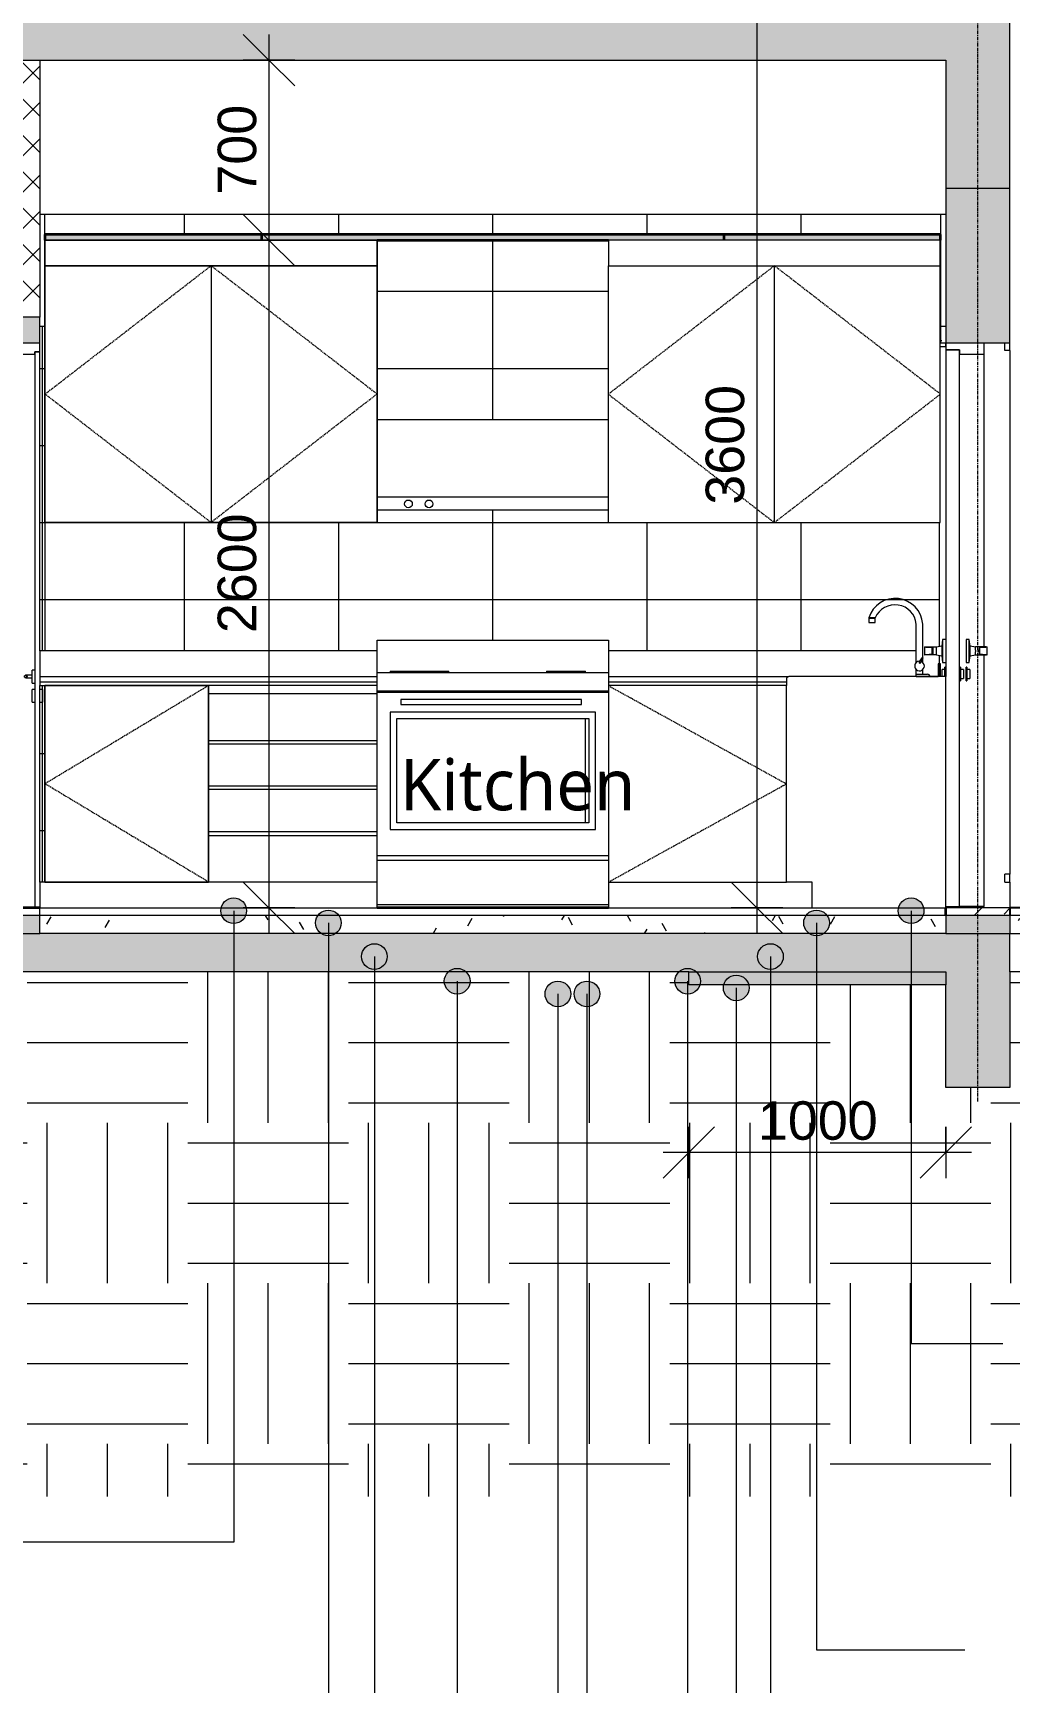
# Model space of a CAD drawing. Header units: millimetres. Extents: x -25665 to 60211, y -6376 to 13478.
# Drawn here: x 34679 to 38480, y -2569 to 3856 of the extents above; entities that cross this region are included whole.
import ezdxf

# ---------------------------------------------------------------- set-up
doc = ezdxf.new("R2010")
doc.units = ezdxf.units.MM
doc.linetypes.add('Grid Line', pattern=[22.225, 12.7, -3.175, 3.175, -3.175])
doc.linetypes.add('Hidden', pattern=[7.14375, 4.7625, -2.38125])
for name, color, linetype, lineweight in [('A-ANNO-DIMS', 211, 'Continuous', 9), ('A-ANNO-DIMS-100', 211, 'Continuous', 9), ('A-AREA-IDEN', 2, 'Continuous', 9), ('A-CLNG', 13, 'Continuous', 9), ('A-CLNG-PATT', 13, 'Continuous', 35), ('A-DETL-GENF', 92, 'Continuous', 9), ('A-DETL-HDLN', 90, 'Hidden', 9), ('A-DETL-MBND', 5, 'Continuous', 9), ('A-DETL-THIN', 151, 'Continuous', 9), ('A-DOOR', 31, 'Continuous', 9), ('A-FLOR', 192, 'Continuous', 9), ('A-FLOR-MCUT', 51, 'Continuous', 9), ('A-FLOR-PATT', 8, 'Continuous', 35), ('A-GENM', 13, 'Continuous', 9), ('A-WALL', 113, 'Continuous', 9), ('A-WALL-PATT', 111, 'Continuous', 18), ('G-ANNO-TEXT', 231, 'Continuous', 9), ('Q-SPCQ', 91, 'Continuous', 9), ('S-GRID', 1, 'Continuous', 9), ('S-STRS', 31, 'Continuous', 9)]:
    doc.layers.add(name, color=color, linetype=linetype, lineweight=lineweight)
doc.styles.add('Arial_4', font='arial.ttf', dxfattribs={"height": 150})
doc.styles.add('Lucida Sans Unicode', font='l_10646.ttf', dxfattribs={"height": 200})
doc.dimstyles.new('100', dxfattribs={"dimscale": 304.8, "dimtxt": 153.03891, "dimasz": 0.656168, "dimexe": 0.328084, "dimexo": 0.0625, "dimgap": 0.016404, "dimtad": 1, "dimdec": 0, "dimzin": 0, "dimdsep": 46, "dimtxsty": 'Arial_4', "dimblk1": 'OBLIQUE', "dimblk2": 'OBLIQUE', "dimsah": 1, "dimcen": 0.09, "dimdle": 0.328084, "dimazin": 0, "dimtfac": 1, "dimtdec": 4, "dimtix": 1, "dimtmove": 0, "dimatfit": 3, "dimfxl": 0.328084, "dimfxlon": 1, "dimtvp": 1, "dimtolj": 1, "dimtzin": 0, "dimarcsym": 2})
pattern_1 = [(0, (33405.6, 4690), (406.4, 101.6), [33.528, -271.272, 33.528, -271.272, -1625.6]), (0, (33405.6, 4690), (406.4, 101.6), [-609.6, 33.528, -576.072, 33.528, -271.272, -711.2]), (0, (33405.6, 4690), (406.4, 101.6), [-1524, 33.528, -169.672, 33.528, -474.472]), (120, (33558, 4740.8), (-291.1882, 301.1527), [33.528, -271.272, 33.528, -271.272, -1625.6]), (120, (33558, 4740.8), (-291.1882, 301.1527), [-609.6, 33.528, -576.072, 33.528, -271.272, -711.2]), (120, (33558, 4740.8), (-291.1882, 301.1527), [-1524, 33.528, -169.672, 33.528, -474.472]), (240, (33608.8, 4944), (-115.2118, -402.7527), [33.528, -271.272, 33.528, -271.272, -1625.6]), (240, (33608.8, 4944), (-115.2118, -402.7527), [-609.6, 33.528, -576.072, 33.528, -271.272, -711.2]), (240, (33608.8, 4944), (-115.2118, -402.7527), [-1524, 33.528, -169.672, 33.528, -474.472])]

# ---------------------------------------------------------------- blocks, each defined once
blk = doc.blocks.new('BEL-TD7 - UD1-1651757-Section - B')
at = {"layer": 'A-DOOR', "lineweight": 18}
for p, q in [((3486.1, 2713), (3466.1, 2713)), ((3466.1, 2635), (3486.1, 2635)), ((3486.1, 2635), (3486.1, 2650)), ((3486.1, 2650), (3486.1, 2622)), ((3636.1, 2605), (3636.1, 2650)), ((3540.1, 2622), (3486.1, 2622)), ((3486.1, 2622), (3486.1, 1350)), ((3486.1, 2622), (3540.1, 2622)), ((3540.1, 455), (3540.1, 2622)), ((3540.1, 2622), (3540.1, 2605)), ((3540.1, 2605), (3636.1, 2605)), ((3486.1, 455), (3540.1, 455))]:
    blk.add_line(p, q, dxfattribs=at)
at = {"layer": 'A-DOOR'}
for p, q in [((3636.1, 1465.9), (3636.1, 2605)), ((3461.1, 1950), (3461.1, 1467.3)), ((3473.4, 1494.4), (3470.3, 1469)), ((3486.1, 1494.4), (3473.4, 1494.4)), ((3473.4, 1494.4), (3473.4, 1450)), ((3577.8, 1494.4), (3565.1, 1494.4)), ((3565.1, 1494.4), (3565.1, 1450)), ((3581, 1469), (3577.8, 1494.4)), ((3577.8, 1450), (3577.8, 1494.4)), ((3403.6, 1465.9), (3403.6, 1434.1)), ((3403.6, 1465.9), (3421.9, 1465.9)), ((3421.9, 1434.1), (3403.6, 1434.1)), ((3432.5, 1462), (3410.2, 1463.7)), ((3410.2, 1436.3), (3432.5, 1438)), ((3422.1, 1465.9), (3428.9, 1465.9)), ((3428.9, 1434.1), (3422.1, 1434.1)), ((3425.6, 1465.3), (3435.8, 1464.4)), ((3435.8, 1435.6), (3425.6, 1434.7)), ((3428.9, 1465.9), (3449.8, 1465.9)), ((3449.8, 1434.1), (3428.9, 1434.1)), ((3435.8, 1464.4), (3432.5, 1462)), ((3432.5, 1462), (3432.5, 1438)), ((3432.5, 1438), (3435.8, 1435.6)), ((3435.8, 1464.4), (3435.8, 1435.6)), ((3470.3, 1469), (3449.8, 1465.1)), ((3449.8, 1434.1), (3449.8, 1465.9)), ((3449.8, 1434.9), (3470.3, 1430.9)), ((3461.1, 1432.7), (3461.1, 1400)), ((3470.3, 1469), (3470.3, 1450)), ((3470.3, 1450), (3470.3, 1430.9)), ((3470.3, 1430.9), (3473.4, 1405.5)), ((3473.4, 1450), (3473.4, 1405.5)), ((3565.1, 1450), (3565.1, 1405.5)), ((3577.8, 1405.5), (3577.8, 1450)), ((3577.8, 1405.5), (3581, 1430.9)), ((3601.5, 1465.1), (3581, 1469)), ((3581, 1450), (3581, 1469)), ((3581, 1430.9), (3581, 1450)), ((3581, 1430.9), (3601.5, 1434.9)), ((3622.4, 1465.9), (3601.5, 1465.9)), ((3601.5, 1453.2), (3601.5, 1465.9)), ((3601.5, 1453.2), (3601.5, 1446.8)), ((3601.5, 1434.1), (3601.5, 1446.8)), ((3601.5, 1434.1), (3622.4, 1434.1)), ((3615.5, 1446.8), (3615.5, 1453.2)), ((3618.8, 1462), (3617, 1463.3)), ((3617, 1436.7), (3618.8, 1438)), ((3641.1, 1463.7), (3618.8, 1462)), ((3618.8, 1438), (3618.8, 1462)), ((3618.8, 1438), (3641.1, 1436.3)), ((3636.1, 455), (3636.1, 1434.1)), ((3643.7, 1465.9), (3647.7, 1465.9)), ((3647.7, 1434.1), (3643.7, 1434.1)), ((3647.7, 1434.1), (3647.7, 1465.9)), ((3483, 1378), (3471.6, 1378)), ((3471.6, 1360), (3471.6, 1378)), ((3471.6, 1351), (3471.6, 1360)), ((3473.4, 1405.5), (3486.1, 1405.5)), ((3486.1, 1387), (3483, 1387)), ((3483, 1360), (3483, 1386.1)), ((3483, 1349.9), (3483, 1360)), ((3543.3, 1387), (3540.1, 1387)), ((3543.3, 1386.1), (3543.3, 1360)), ((3554.7, 1378), (3543.3, 1378)), ((3543.3, 1360), (3543.3, 1333.9)), ((3554.7, 1378), (3554.7, 1360)), ((3554.7, 1360), (3554.7, 1342)), ((3565.1, 1405.5), (3577.8, 1405.5)), ((3568.3, 1387), (3565.1, 1387)), ((3565.1, 1360), (3565.1, 1386.1)), ((3565.1, 1333.9), (3565.1, 1360)), ((3568.3, 1386.1), (3568.3, 1360)), ((3579.7, 1378), (3568.3, 1378)), ((3568.3, 1360), (3568.3, 1333.9)), ((3579.7, 1378), (3579.7, 1360)), ((3579.7, 1360), (3579.7, 1342)), ((3540.1, 1333), (3543.3, 1333)), ((3543.3, 1342), (3554.7, 1342)), ((3565.1, 1333), (3568.3, 1333)), ((3568.3, 1342), (3579.7, 1342)), ((3636.1, 455), (3540.1, 455))]:
    blk.add_line(p, q, dxfattribs=at)
at = {"layer": 'A-DOOR', "flags": 128}
for points in [[(3410.2, 1463.7), (3408, 1464), (3406.2, 1464.3), (3404.8, 1464.8), (3403.9, 1465.3), (3403.6, 1465.9)], [(3403.6, 1434.1), (3403.9, 1434.7), (3404.8, 1435.2), (3406.2, 1435.7), (3408, 1436), (3410.2, 1436.3)], [(3421.9, 1465.9), (3423.6, 1465.5), (3425.6, 1465.3)], [(3425.6, 1434.7), (3423.6, 1434.5), (3421.9, 1434.1)], [(3617, 1463.3), (3616.4, 1461.3), (3615.9, 1458.8), (3615.6, 1456.1), (3615.5, 1453.2)], [(3615.5, 1446.8), (3615.6, 1443.9), (3615.9, 1441.2), (3616.4, 1438.7), (3617, 1436.7)], [(3627.7, 1464), (3622.5, 1463.6), (3617, 1463.3)], [(3617, 1436.7), (3622.5, 1436.4), (3627.7, 1436)], [(3641.7, 1465.9), (3641.3, 1465.9), (3640.8, 1465.9), (3640.2, 1465.9), (3639.7, 1465.9), (3639.1, 1465.9), (3638.5, 1465.9), (3637.9, 1465.9), (3637.3, 1465.9), (3636.6, 1465.9), (3635.9, 1465.9), (3635.2, 1465.9), (3634.4, 1465.9), (3633.7, 1465.9), (3632.9, 1465.9), (3632.1, 1465.9), (3631.3, 1465.9), (3630.5, 1465.9), (3629.6, 1465.9), (3628.8, 1465.9), (3627.9, 1465.9), (3627.1, 1465.9), (3626.2, 1465.9), (3625.3, 1465.9), (3624.4, 1465.9), (3623.5, 1465.9), (3622.7, 1465.9), (3622.4, 1465.9)], [(3622.4, 1434.1), (3623.3, 1434.1), (3624.2, 1434.1), (3625.1, 1434.1), (3626, 1434.1), (3626.8, 1434.1), (3627.7, 1434.1), (3628.6, 1434.1), (3629.4, 1434.1), (3630.3, 1434.1), (3631.1, 1434.1), (3631.9, 1434.1), (3632.7, 1434.1), (3633.5, 1434.1), (3634.2, 1434.1), (3635, 1434.1), (3635.7, 1434.1), (3636.4, 1434.1), (3637.1, 1434.1), (3637.7, 1434.1), (3638.4, 1434.1), (3639, 1434.1), (3639.6, 1434.1), (3640.1, 1434.1), (3640.6, 1434.1), (3641.1, 1434.1), (3641.6, 1434.1)], [(3647.7, 1465.9), (3647.4, 1465.3), (3646.5, 1464.8), (3645.1, 1464.3), (3643.3, 1464), (3641.1, 1463.7)], [(3641.1, 1436.3), (3643.3, 1436), (3645.1, 1435.7), (3646.5, 1435.2), (3647.4, 1434.7), (3647.7, 1434.1)], [(3644.6, 1434.1), (3644.6, 1434.1), (3644.6, 1434.1), (3644.5, 1434.1), (3644.4, 1434.1), (3644.2, 1434.1), (3644, 1434.1), (3643.8, 1434.1), (3643.7, 1434.1)], [(3644.6, 1465.9), (3644.6, 1465.9), (3644.6, 1465.9)], [(3644.6, 1434.1), (3644.6, 1434.1), (3644.6, 1434.1)]]:
    blk.add_lwpolyline(points, dxfattribs=at)
at = {"layer": 'A-DOOR'}
for points in [[(3643.7, 1465.9), (3643.2, 1465.8), (3642.3, 1465.7), (3641, 1465.6), (3639.9, 1465.5), (3639.1, 1465.4), (3638.7, 1465.3), (3638.3, 1465.3), (3638, 1465.2), (3637.6, 1465.2), (3636.8, 1465), (3635.8, 1464.9), (3634.7, 1464.7), (3634, 1464.6), (3633.6, 1464.5), (3633.2, 1464.5), (3632.9, 1464.4), (3632.5, 1464.4), (3631.7, 1464.3), (3630.5, 1464.2), (3629.1, 1464.1), (3628.2, 1464), (3627.7, 1464)], [(3627.7, 1436), (3628.2, 1436), (3629.1, 1435.9), (3630.5, 1435.8), (3631.7, 1435.7), (3632.5, 1435.6), (3632.9, 1435.6), (3633.2, 1435.5), (3633.6, 1435.5), (3634, 1435.4), (3634.7, 1435.3), (3635.8, 1435.1), (3636.8, 1435), (3637.6, 1434.8), (3638, 1434.8), (3638.3, 1434.7), (3638.7, 1434.7), (3639.1, 1434.6), (3639.9, 1434.5), (3641, 1434.4), (3642.3, 1434.3), (3643.2, 1434.2), (3643.7, 1434.1)]]:
    blk.add_open_spline(points, degree=3, knots=[0, 0, 0, 0, 0.083333, 0.166667, 0.25, 0.291667, 0.3125, 0.333333, 0.354167, 0.375, 0.416667, 0.5, 0.583333, 0.625, 0.645833, 0.666667, 0.6875, 0.708333, 0.75, 0.833333, 0.916667, 1, 1, 1, 1], dxfattribs=at)
blk = doc.blocks.new('Single_Flush_Door_-_Modern_12229 - TD5-882575-Section - B')
at = {"layer": 'A-DOOR', "lineweight": 18}
for p, q in [((-138.9, 2650), (-138.9, 2605)), ((-38.9, 2615), (-38.9, 2650)), ((-138.9, 2605), (-58.9, 2605)), ((-58.9, 2605), (-58.9, 2615)), ((-58.9, 2615), (-38.9, 2615)), ((-38.9, 2615), (-58.9, 2615)), ((-58.9, 2615), (-58.9, 450)), ((-38.9, 1450), (-38.9, 2615)), ((-38.9, 550), (-38.9, 1315)), ((-58.9, 450), (-38.9, 450))]:
    blk.add_line(p, q, dxfattribs=at)
at = {"layer": 'A-DOOR'}
for p, q in [((-138.9, 450), (-138.9, 2605)), ((-68.9, 1355), (-93.9, 1355)), ((-58.9, 1375), (-68.9, 1375)), ((-68.9, 1350), (-68.9, 1375)), ((-68.9, 1325), (-68.9, 1350)), ((-93.9, 1345), (-68.9, 1345)), ((-68.9, 1325), (-58.9, 1325)), ((-58.9, 1300), (-68.9, 1300)), ((-68.9, 1275), (-68.9, 1300)), ((-28.9, 1300), (-38.9, 1300)), ((-28.9, 1300), (-28.9, 1275)), ((-68.9, 1250), (-68.9, 1275)), ((-68.9, 1250), (-58.9, 1250)), ((-38.9, 1250), (-28.9, 1250)), ((-28.9, 1275), (-28.9, 1250))]:
    blk.add_line(p, q, dxfattribs=at)
for start, end in [(360, 180), (180, 360)]:
    blk.add_arc((-93.9, 1350), 5, start, end, dxfattribs=at)
for points, knots in [([(-98.9, 1350), (-98.9, 1350.4), (-98.8, 1351.1), (-98.5, 1351.9), (-98.3, 1352.3), (-98.2, 1352.5)], [0, 0, 0, 0, 0.0833333, 0.125, 0.1666667, 0.1666667, 0.1666667, 0.1666667]), ([(-98.2, 1347.5), (-98.3, 1347.7), (-98.5, 1348.1), (-98.8, 1348.9), (-98.9, 1349.6), (-98.9, 1350)], [0.8333333, 0.8333333, 0.8333333, 0.8333333, 0.875, 0.9166667, 1, 1, 1, 1]), ([(-90.3, 1353.5), (-90.2, 1353.5), (-90.1, 1353.3), (-89.8, 1353), (-89.5, 1352.5), (-89.2, 1351.9), (-88.9, 1351.1), (-88.9, 1350.4), (-88.9, 1350)], [0.75, 0.75, 0.75, 0.75, 0.7708333, 0.7916667, 0.8333333, 0.875, 0.9166667, 1, 1, 1, 1]), ([(-88.9, 1350), (-88.9, 1349.6), (-88.9, 1348.9), (-89.2, 1348.1), (-89.5, 1347.5), (-89.8, 1347), (-90.1, 1346.7), (-90.2, 1346.5), (-90.3, 1346.5)], [0, 0, 0, 0, 0.0833333, 0.125, 0.1666667, 0.2083333, 0.2291667, 0.25, 0.25, 0.25, 0.25])]:
    blk.add_open_spline(points, degree=3, knots=knots, dxfattribs=at)
for points in [[(-96.4, 1354.3), (-96.3, 1354.4), (-96.1, 1354.5), (-95.8, 1354.6), (-95.5, 1354.7), (-95.1, 1354.8), (-94.8, 1354.9), (-94.5, 1355), (-94.2, 1355), (-93.9, 1355), (-93.5, 1355), (-93.2, 1355), (-92.9, 1354.9), (-92.6, 1354.8), (-92.2, 1354.7), (-91.9, 1354.6), (-91.6, 1354.5), (-91.4, 1354.4), (-91.4, 1354.3)], [(-91.4, 1345.7), (-91.4, 1345.6), (-91.6, 1345.5), (-91.9, 1345.4), (-92.2, 1345.3), (-92.6, 1345.2), (-92.9, 1345.1), (-93.2, 1345), (-93.5, 1345), (-93.9, 1345), (-94.2, 1345), (-94.5, 1345), (-94.8, 1345.1), (-95.1, 1345.2), (-95.5, 1345.3), (-95.8, 1345.4), (-96.1, 1345.5), (-96.3, 1345.6), (-96.4, 1345.7)]]:
    blk.add_open_spline(points, degree=3, dxfattribs=at)
blk = doc.blocks.new('side-projection - side-projection-701340-Section - B')
at = {"layer": 'A-GENM'}
for p, q in [((3736.1, 2620), (3736.1, 2650)), ((3736.1, 550), (3736.1, 580))]:
    blk.add_line(p, q, dxfattribs=at)
blk = doc.blocks.new('Range - 650-841930-Section - B')
at = {"layer": 'Q-SPCQ'}
for p, q in [((1273.6, 1450), (1273.6, 1491.4)), ((1273.6, 1491.4), (2173.6, 1491.4)), ((2173.6, 1491.4), (2173.6, 1450)), ((2173.6, 1364.4), (1273.6, 1364.4)), ((1324.4, 1370.7), (1349.3, 1370.7)), ((1324.4, 1370.7), (1324.4, 1364.4)), ((1349.8, 1370.7), (1527.6, 1370.7)), ((1349.8, 1370.7), (1349.8, 1364.4)), ((1527.6, 1364.4), (1527.6, 1370.7)), ((1528.1, 1370.7), (1553, 1370.7)), ((1553, 1364.4), (1553, 1370.7)), ((1932.3, 1370.7), (2084.7, 1370.7)), ((1932.3, 1370.7), (1932.3, 1364.4)), ((2084.7, 1364.4), (2084.7, 1370.7)), ((1273.6, 1294.8), (2173.6, 1294.8)), ((2173.6, 1288.4), (1273.6, 1288.4)), ((1299, 1288.4), (1299, 1294.8)), ((2148.2, 1294.8), (2148.2, 1288.4)), ((2068.9, 1260.3), (1365.3, 1260.3)), ((1365.3, 1260.3), (1365.3, 1241.3)), ((1365.3, 1241.3), (2068.9, 1241.3)), ((2068.9, 1241.3), (2068.9, 1260.3)), ((2122.8, 1212), (1324.4, 1212)), ((1324.4, 1212), (1324.4, 754.8)), ((1349.8, 780.2), (1349.8, 1186.6)), ((1349.8, 1186.6), (2097.4, 1186.6)), ((2084.7, 780.2), (2084.7, 1186.6)), ((2097.4, 1186.6), (2097.4, 780.2)), ((2122.8, 754.8), (2122.8, 1212)), ((2097.4, 780.2), (1349.8, 780.2)), ((1324.4, 754.8), (2122.8, 754.8)), ((1273.6, 653.2), (2173.6, 653.2)), ((2173.6, 634.2), (1273.6, 634.2)), ((1273.6, 462.7), (2173.6, 462.7))]:
    blk.add_line(p, q, dxfattribs=at)
blk = doc.blocks.new('sink section1 - cooker 2d-812494-Section - B')
at = {"layer": 'A-DETL-GENF'}
blk.add_hatch(color=256, dxfattribs=at).paths.add_polyline_path([(3456.1, 1350), (3466.1, 1350), (3465.4, 1400), (3456.1, 1400), (3456.1, 1359.1)])
for p, q in [((3211.6, 1579.4), (3186.6, 1579.4)), ((3186.6, 1579.4), (3186.6, 1560)), ((3186.6, 1577.4), (3211.6, 1577.4)), ((3186.6, 1560), (3211.6, 1560)), ((3211.6, 1560), (3211.6, 1579.4)), ((3371.6, 1450), (3371.6, 1554.4)), ((3396.6, 1405.3), (3396.6, 1554.4)), ((3383.2, 1405.9), (3395.4, 1423.7)), ((3387.9, 1403), (3397.7, 1422.1)), ((3371.6, 1360), (3415.5, 1360)), ((3396.6, 1360), (3396.6, 1377.2)), ((3466.1, 1400), (3456.1, 1400)), ((3456.1, 1400), (3456.1, 1350)), ((3466.1, 1400), (3456.1, 1400)), ((3456.1, 1400), (3456.1, 1350)), ((3466.1, 1350), (3466.1, 1400)), ((3466.1, 1350), (3466.1, 1400))]:
    blk.add_line(p, q, dxfattribs=at)
for centre, radius, start, end in [((3289.3, 1546.9), 107.6, 3.99618, 162.42587), ((3288.4, 1545.9), 83.7, 5.79136, 156.44732), ((3396.2, 1422.4), 1.52, 347.84239, 125.34479), ((2877, 1338.6), 11.4, 109.09271, 135.52873), ((3384.1, 1391.2), 18.8, 155.14367, 204.85633), ((3384.1, 1391.2), 18.8, 0, 151.32226), ((3384.1, 1391.2), 18.8, 208.67774, 0), ((3385.4, 1404.2), 2.78, 140.30012, 334.45572), ((3412.8, 1346.4), 13.9, 15.04867, 78.7315)]:
    blk.add_arc(centre, radius, start, end, dxfattribs=at)
blk = doc.blocks.new('Kit_Cabinet-Elevation-2d - Kit_Cabinet-Elevation-2d-1630861-Section - B')
at = {"layer": 'A-DETL-GENF'}
for p, q in [((-18.9, 2950), (-18.9, 1950)), ((-18.9, 1950), (-18.9, 2950)), ((627.1, 2950), (627.1, 1950)), ((1273.1, 1950), (1273.1, 2950)), ((1273.1, 2950), (1273.1, 1950)), ((-18.9, 1950), (1273.1, 1950)), ((1273.1, 1950), (-18.9, 1950))]:
    blk.add_line(p, q, dxfattribs=at)
at = {"layer": 'A-DETL-GENF', "linetype": 'Hidden'}
for p, q in [((-18.9, 2450), (627.1, 2950)), ((1273.1, 2450), (627.1, 2950)), ((627.1, 1950), (-18.9, 2450)), ((1273.1, 2450), (627.1, 1950))]:
    blk.add_line(p, q, dxfattribs=at)
blk = doc.blocks.new('Kit_Cabinet-Elevation-2d - Kit_Cabinet-Elevation-2d-1630904-Section - B')
at = {"layer": 'A-DETL-GENF'}
for p, q in [((2173.1, 2950), (2173.1, 1950)), ((2173.1, 2950), (2173.1, 1950)), ((2819.1, 2950), (2819.1, 1950)), ((3465.1, 1950), (3465.1, 2950)), ((3465.1, 1950), (3465.1, 2950)), ((2173.1, 1950), (3465.1, 1950)), ((2173.1, 1950), (3465.1, 1950))]:
    blk.add_line(p, q, dxfattribs=at)
at = {"layer": 'A-DETL-GENF', "linetype": 'Hidden'}
for p, q in [((2173.1, 2450), (2819.1, 2950)), ((3465.1, 2450), (2819.1, 2950)), ((2173.1, 2450), (2819.1, 1950)), ((2819.1, 1950), (3465.1, 2450))]:
    blk.add_line(p, q, dxfattribs=at)
blk = doc.blocks.new('Kit_Cabinet-top open Elevation-2d - Kit_Cabinet-top open Elevation-2d-1603135-Section - B')
at = {"layer": 'A-DETL-GENF'}
for p, q in [((1273.1, 3050), (-18.9, 3050)), ((-18.9, 3050), (-18.9, 2950)), ((-18.9, 3050), (1273.1, 3050)), ((-18.9, 2950), (-18.9, 3050)), ((1273.1, 2950), (1273.1, 3050)), ((1273.1, 3050), (1273.1, 2950)), ((-18.9, 2950), (1273.1, 2950)), ((1273.1, 2950), (-18.9, 2950))]:
    blk.add_line(p, q, dxfattribs=at)
blk = doc.blocks.new('Kit_Cabinet-top open Elevation-2d - Kit_Cabinet-top open Elevation-2d-1603273-Section - B')
at = {"layer": 'A-DETL-GENF'}
for p, q in [((2173.2, 3050), (2173.2, 2950)), ((3465.1, 3050), (2173.2, 3050)), ((3465.1, 3050), (2173.2, 3050)), ((2173.2, 3050), (2173.2, 2950)), ((3465.1, 2950), (3465.1, 3050)), ((3465.1, 2950), (3465.1, 3050)), ((2173.2, 2950), (3465.1, 2950)), ((2173.2, 2950), (3465.1, 2950))]:
    blk.add_line(p, q, dxfattribs=at)
blk = doc.blocks.new('Kit_Cabinet-top open Elevation-2d - Kit_Cabinet-top open Elevation-2d-1629298-Section - B')
at = {"layer": 'A-DETL-GENF'}
for p, q in [((617.6, 1315), (-18.9, 1315)), ((-18.9, 1315), (-18.9, 550)), ((-18.9, 1315), (617.6, 1315)), ((-18.9, 550), (-18.9, 1315)), ((617.6, 550), (617.6, 1315)), ((617.6, 1315), (617.6, 550)), ((-18.9, 550), (617.6, 550)), ((617.6, 550), (-18.9, 550))]:
    blk.add_line(p, q, dxfattribs=at)
blk = doc.blocks.new('Kit_Cabinet-top open Elevation-2d - Kit_Cabinet-top open Elevation-2d-1629641-Section - B')
at = {"layer": 'A-DETL-GENF'}
for p, q in [((2173.6, 1315), (2173.6, 550)), ((2866.1, 1315), (2173.6, 1315)), ((2866.1, 1315), (2173.6, 1315)), ((2173.6, 1315), (2173.6, 550)), ((2866.1, 550), (2866.1, 1315)), ((2866.1, 550), (2866.1, 1315)), ((2173.6, 550), (2866.1, 550)), ((2173.6, 550), (2866.1, 550))]:
    blk.add_line(p, q, dxfattribs=at)
blk = doc.blocks.new('DIMBLOCK54-Section - B')
at = {"layer": 'A-ANNO-DIMS-100', "transparency": 16777216}
for p, q in [((35596.9, 3750), (35496.9, 3850)), ((35596.9, 3850), (35596.9, 3050)), ((35696.9, 3750), (35496.9, 3750)), ((35596.9, 3750), (35696.9, 3650)), ((35596.9, 3750), (35696.9, 3750)), ((35596.9, 3050), (35496.9, 3150)), ((35696.9, 3050), (35496.9, 3050)), ((35596.9, 3050), (35696.9, 2950)), ((35596.9, 3050), (35696.9, 3050))]:
    blk.add_line(p, q, dxfattribs=at)
at = {"layer": 'A-ANNO-DIMS-100', "color": 0, "transparency": 16777216, "insert": (35397.2, 3226.9), "char_height": 150, "width": 415.324, "attachment_point": 1, "rotation": 90, "line_spacing_factor": 0.941778, "style": 'Arial_4'}
blk.add_mtext('700', dxfattribs=at)
blk = doc.blocks.new('_Oblique')
at = {"color": 0, "linetype": 'ByBlock', "lineweight": -2}
blk.add_line((-0.5, -0.5), (0.5, 0.5), dxfattribs=at)
blk = doc.blocks.new('DIMBLOCK55-Section - B')
at = {"layer": 'A-ANNO-DIMS-100', "transparency": 16777216}
for p, q in [((35596.9, 3050), (35496.9, 3150)), ((35696.9, 3050), (35496.9, 3050)), ((35596.9, 3050), (35596.9, 350)), ((35596.9, 3050), (35696.9, 2950)), ((35596.9, 3050), (35696.9, 3050)), ((35596.9, 450), (35496.9, 550)), ((35696.9, 450), (35496.9, 450)), ((35596.9, 450), (35696.9, 350)), ((35596.9, 450), (35696.9, 450))]:
    blk.add_line(p, q, dxfattribs=at)
at = {"layer": 'A-ANNO-DIMS-100', "color": 0, "transparency": 16777216, "insert": (35397.2, 1519.3), "char_height": 150, "width": 553.765, "attachment_point": 1, "rotation": 90, "line_spacing_factor": 0.941778, "style": 'Arial_4'}
blk.add_mtext('2600', dxfattribs=at)
blk = doc.blocks.new('DIMBLOCK61-Section - B')
at = {"layer": 'A-ANNO-DIMS-100', "transparency": 16777216}
for p, q in [((37495.9, 4050), (37395.9, 4150)), ((37595.9, 4050), (37395.9, 4050)), ((37495.9, 4050), (37495.9, 350)), ((37495.9, 4050), (37595.9, 3950)), ((37495.9, 4050), (37595.9, 4050)), ((37495.9, 450), (37395.9, 550)), ((37595.9, 450), (37395.9, 450)), ((37495.9, 450), (37595.9, 350)), ((37495.9, 450), (37595.9, 450))]:
    blk.add_line(p, q, dxfattribs=at)
at = {"layer": 'A-ANNO-DIMS-100', "color": 0, "transparency": 16777216, "insert": (37296.1, 2019.3), "char_height": 150, "width": 553.765, "attachment_point": 1, "rotation": 90, "line_spacing_factor": 0.941778, "style": 'Arial_4'}
blk.add_mtext('3600', dxfattribs=at)
blk = doc.blocks.new('DIMBLOCK63-Section - B')
at = {"layer": 'A-ANNO-DIMS-100', "transparency": 16777216}
for p, q in [((37230.3, -503.4), (37330.3, -403.4)), ((37230.3, -403.4), (37230.3, -603.4)), ((37230.3, -503.4), (37230.3, -403.4)), ((38230.3, -503.4), (38330.3, -403.4)), ((38230.3, -403.4), (38230.3, -603.4)), ((38230.3, -503.4), (38230.3, -403.4)), ((38330.3, -503.4), (37130.3, -503.4)), ((37230.3, -503.4), (37130.3, -603.4)), ((38230.3, -503.4), (38130.3, -603.4))]:
    blk.add_line(p, q, dxfattribs=at)
at = {"layer": 'A-ANNO-DIMS-100', "color": 0, "transparency": 16777216, "insert": (37499.6, -303.7), "char_height": 150, "width": 553.765, "attachment_point": 1, "line_spacing_factor": 0.941778, "style": 'Arial_4'}
blk.add_mtext('1000', dxfattribs=at)

msp = doc.modelspace()

# ---------------------------------------------------------------- hatches: boundary and pattern name
at = {"layer": 'A-CLNG-PATT', "lineweight": 9}
h = msp.add_hatch(color=256, dxfattribs=at)
h.paths.add_polyline_path([(34725.3, 3050), (35567.8, 3050), (35567.8, 3070), (34725.3, 3070)])
h.paths.add_polyline_path([(37367.8, 3050), (38210.3, 3050), (38210.3, 3070), (37367.8, 3070)])
msp.add_hatch(color=256, dxfattribs=at).paths.add_polyline_path([(36017.3, 3050), (37367.8, 3050), (37367.8, 3070), (35567.8, 3070), (35567.8, 3050), (35834.7, 3050)])
at = {"layer": 'A-DETL-GENF'}
for points in [[(27636.2, 1780), (27705.3, 1780), (27705.3, 2320), (29041.6, 2320), (31901.6, 3750), (38230.3, 3750), (38230.3, 3250), (38480.3, 3250), (38480.3, 3950), (31670.3, 3950), (31670.3, 3830), (31370.3, 3830), (31370.3, 3680), (31070.3, 3680), (31070.3, 3530), (30770.3, 3530), (30770.3, 3380), (30470.3, 3380), (30470.3, 3230), (30170.3, 3230), (30170.3, 3080), (29870.3, 3080), (29870.3, 2930), (29570.3, 2930), (29570.3, 2780), (29270.3, 2780), (29270.3, 2630), (28970.3, 2630), (28970.3, 2480), (27505.3, 2480), (27505.3, 1780)], [(27755.3, -561), (27755.3, -100), (31401.6, -100), (32041.6, 220), (32605.3, 220), (32605.3, -250), (32805.3, -250), (32805.3, 200), (38230.3, 200), (38230.3, -250), (38480.3, -250), (38480.3, 350), (31670.3, 350), (31670.3, 230), (31370.3, 230), (31370.3, 50), (27505.3, 50), (27505.3, -561)]]:
    msp.add_hatch(color=253, dxfattribs=at).paths.add_polyline_path(points)
h = msp.add_hatch(color=9, dxfattribs=at)
h.paths.add_polyline_path([(38285.9, 350), (38480.3, 350), (38480.3, 420), (38230.3, 420), (38230.3, 350), (38264, 350)])
h.paths.add_polyline_path([(39680.3, 350), (39680.8, 350), (39680.3, 420), (39530.8, 420), (39530.8, 350)])
h.paths.add_polyline_path([(38264, 2650), (38480.3, 2650), (38480.3, 3250), (38230.3, 3250), (38230.3, 2650)])
h = msp.add_hatch(color=9, dxfattribs=at)
h.paths.add_polyline_path([(34705.3, 350), (34705.3, 420), (34605.3, 420), (34605.3, 350), (34620.1, 350)])
h.paths.add_polyline_path([(34620.1, 2650), (34705.3, 2650), (34705.3, 2750), (34605.3, 2750), (34605.3, 2650)])
h = msp.add_hatch(dxfattribs=at)
h.set_pattern_fill('FP_30', style=0, pattern_type=2)
h.set_pattern_definition([(0, (33405.597, 4690), (121.92, 30.48), [10.058, -81.382, 10.058, -81.382, -487.68]), (0, (33405.597, 4690), (121.92, 30.48), [-182.88, 10.058, -172.822, 10.058, -81.382, -213.36]), (0, (33405.597, 4690), (121.92, 30.48), [-457.2, 10.058, -50.902, 10.058, -142.342]), (120, (33451.317, 4705.24), (-87.35645, 90.34582), [10.058, -81.382, 10.058, -569.062]), (120, (33451.317, 4705.24), (-87.35645, 90.34582), [-101.498, -81.382, 10.058, -172.822, -304.8]), (120, (33451.317, 4705.24), (-87.35645, 90.34582), [-365.76, 10.058, -81.382, 10.058, -203.302]), (120, (33451.317, 4705.24), (-87.35645, 90.34582), [-467.258, -50.902, 10.058, -142.342]), (240, (33466.557, 4766.2), (-34.56355, -120.82582), [10.058, -81.382, 10.058, -569.062]), (240, (33466.557, 4766.2), (-34.56355, -120.82582), [-101.498, -81.382, 10.058, -172.822, -304.8]), (240, (33466.557, 4766.2), (-34.56355, -120.82582), [-365.76, 10.058, -81.382, 10.058, -203.302]), (240, (33466.557, 4766.2), (-34.56355, -120.82582), [-467.258, -50.902, 10.058, -142.342])])
h.paths.add_polyline_path([(38480.8, 350), (39530.8, 350), (39530.8, 420), (38480.3, 420), (38480.3, 350)])
h = msp.add_hatch(dxfattribs=at)
h.set_pattern_fill('FP_33', color=253, style=0, pattern_type=2)
h.set_pattern_definition([(0, (33405.6, 4690), (625, 625), [625, -625]), (0, (33405.6, 4924.4), (625, 625), [625, -625]), (0, (33405.6, 5158.75), (625, 625), [625, -625]), (90, (33483.7, 5236.9), (-625, 625), [625, -625]), (90, (33718.1, 5236.9), (-625, 625), [625, -625]), (90, (33952.5, 5236.9), (-625, 625), [625, -625])])
h.paths.add_polyline_path([(41680.3, -1843.3), (43122.4, -1843.3), (43122.4, -150), (41680.3, -150), (41680.3, -492.6), (41605.3, -492.6), (41605.3, -541.2), (41576.2, -492.6), (41480.3, -492.6), (41480.3, 0), (40630.3, 0), (40630.3, -100), (40650.3, -100), (40650.3, -250), (40230.3, -250), (40230.3, -80), (39680.8, -80), (39680.8, -240), (39530.8, -240), (39530.8, 200), (38480.3, 200), (38480.3, -250), (38230.3, -250), (38230.3, 150), (37230.3, 150), (37230.3, 200), (32805.3, 200), (32805.3, -250), (32605.3, -250), (32605.3, 220), (32041.6, 220), (31401.6, -100), (28705.3, -100), (28705.3, -150), (27755.3, -150), (27755.3, -561), (27505.3, -561), (27505.3, 172), (23688.7, 172), (23688.7, -1843.3), (41480.3, -1843.3)])
at = {"layer": 'A-FLOR-PATT', "lineweight": 9}
h = msp.add_hatch(dxfattribs=at)
h.set_pattern_fill('FP_23', color=256, style=0, pattern_type=2)
h.set_pattern_definition(pattern_1)
h.paths.add_polyline_path([(36745.7, 350), (38230.3, 350), (38230.3, 420), (34705.3, 420), (34705.3, 350), (36593.9, 350)])
msp.add_hatch(color=256, dxfattribs=at).paths.add_polyline_path([(38030.3, 150), (38230.3, 150), (38230.3, 200), (37230.3, 200), (37230.3, 150), (37960.3, 150)])
at = {"layer": 'A-WALL-PATT', "lineweight": 9}
h = msp.add_hatch(dxfattribs=at)
h.set_pattern_fill('FP_20', color=256, style=0, pattern_type=2)
h.set_pattern_definition([(45, (33405.6, 4690), (-112.2532, 112.2532), []), (45, (33517.85, 4690), (-112.2532, 112.2532), [79.375, -39.687])])
h.paths.add_polyline_path([(38480.3, 420), (38480.3, 450), (38230.3, 450), (38230.3, 420), (38460.3, 420)])
h.paths.add_polyline_path([(38465.9, 3950), (38480.3, 3950), (38480.3, 5100), (38230.3, 5100), (38230.3, 3950), (38460.3, 3950)])
h.paths.add_polyline_path([(38230.3, 6400), (38480.3, 6400), (38480.3, 6850), (38230.3, 6850), (38230.3, 6750)])
h = msp.add_hatch(dxfattribs=at)
h.set_pattern_fill('FP_24', color=256, style=0, pattern_type=2)
h.set_pattern_definition([(45, (33405.6, 4690), (-70.7107, 70.7107), []), (135, (33405.6, 4690), (-70.7107, -70.7107), [])])
h.paths.add_polyline_path([(34605.3, 2750), (34705.3, 2750), (34705.3, 3750), (34605.3, 3750), (34605.3, 2886.4)])
h = msp.add_hatch(dxfattribs=at)
h.set_pattern_fill('FP_25', color=256, style=0, pattern_type=2)
h.set_pattern_definition([(0, (34067.8, 450), (0, 300), []), (90, (34067.8, 450), (-600, 4e-14), [])])
h.paths.add_polyline_path([(38188, 1350), (38200.3, 1350), (38200.3, 1400), (38205.3, 1400), (38205.3, 1432.7), (38194, 1434.1), (38147.8, 1435.2), (38148.1, 1465.9), (38200.1, 1466.3), (38205.3, 1467.7), (38205.3, 1950), (36917.3, 1950), (36917.3, 2000), (36017.3, 2000), (36017.3, 1950), (34725.3, 1950), (34725.3, 1450), (36017.8, 1450), (36017.8, 1491.4), (36917.8, 1491.4), (36917.8, 1450), (38115.8, 1450), (38115.8, 1405.3), (38110.7, 1397.9), (38109.7, 1389), (38112.8, 1380.6), (38115.8, 1377.2), (38115.8, 1350), (38119.2, 1350)])
h.paths.add_polyline_path([(36745.7, 2350), (36917.3, 2350), (36917.3, 3050), (36017.3, 3050), (36017.3, 2350), (36442, 2350)])
h.paths.add_polyline_path([(38209.3, 2712.6), (38210.3, 2713), (38209.3, 2713)])
h.paths.add_polyline_path([(34725.3, 3071), (38210.3, 3071), (38210.3, 3150), (34725.3, 3150)])
h = msp.add_hatch(dxfattribs=at)
h.set_pattern_fill('FP_23', color=256, style=0, pattern_type=2)
h.set_pattern_definition(pattern_1)
h.paths.add_polyline_path([(38210.3, 2650), (38230.3, 2650), (38230.3, 3150), (38210.3, 3150), (38210.3, 2652.6)])
h = msp.add_hatch(dxfattribs=at)
h.set_pattern_fill('FP_29', color=256, style=0, pattern_type=2)
h.set_pattern_definition([(0, (34715.3, 450), (0, 300), []), (90, (34715.3, 450), (-600, 4e-14), [])])
h.paths.add_polyline_path([(34725.3, 550), (34725.3, 1315), (34705.3, 1315), (34705.3, 1300), (34715.3, 1299.1), (34715.3, 1250), (34705.3, 1250), (34705.3, 550)])
h.paths.add_polyline_path([(34725.3, 1450), (34725.3, 2715), (34705.3, 2715), (34705.3, 1450)])
at = {"layer": 'G-ANNO-TEXT'}
h = msp.add_hatch(color=7, dxfattribs=at)
edge = h.paths.add_edge_path()
edge.add_arc((35459.6, 438.3), 50, 0, 360)
h = msp.add_hatch(color=7, dxfattribs=at)
edge = h.paths.add_edge_path()
edge.add_arc((38095.7, 438.3), 50, 0, 360)
h = msp.add_hatch(color=7, dxfattribs=at)
edge = h.paths.add_edge_path()
edge.add_arc((35827.9, 390.8), 50, 0, 360)
h = msp.add_hatch(color=7, dxfattribs=at)
edge = h.paths.add_edge_path()
edge.add_arc((37727.5, 390.8), 50, 0, 360)
h = msp.add_hatch(color=7, dxfattribs=at)
edge = h.paths.add_edge_path()
edge.add_arc((36007.1, 259.8), 50, 0, 360)
h = msp.add_hatch(color=7, dxfattribs=at)
edge = h.paths.add_edge_path()
edge.add_arc((37548.2, 259.8), 50, 0, 360)
h = msp.add_hatch(color=7, dxfattribs=at)
edge = h.paths.add_edge_path()
edge.add_arc((36329.2, 163.7), 50, 0, 360)
h = msp.add_hatch(color=7, dxfattribs=at)
edge = h.paths.add_edge_path()
edge.add_arc((37226.1, 163.7), 50, 0, 360)
h = msp.add_hatch(color=7, dxfattribs=at)
edge = h.paths.add_edge_path()
edge.add_arc((36721.2, 114.2), 50, 0, 360)
h = msp.add_hatch(color=7, dxfattribs=at)
edge = h.paths.add_edge_path()
edge.add_arc((36834.1, 114.2), 50, 0, 360)
h = msp.add_hatch(color=7, dxfattribs=at)
edge = h.paths.add_edge_path()
edge.add_arc((37415, 137.7), 50, 0, 360)
at = {"layer": 'S-STRS'}
msp.add_hatch(color=256, dxfattribs=at).paths.add_polyline_path([(38480.3, 220), (38480.8, 220), (38480.3, 350)])

# ---------------------------------------------------------------- linework, layer by layer
at = {"layer": 'A-CLNG', "lineweight": 35}
for p, q in [((38210.3, 3071), (34725.3, 3071)), ((34725.3, 3071), (34725.3, 3050)), ((35567.8, 3071), (35567.8, 3050)), ((36017.3, 3050), (36917.4, 3050)), ((37367.8, 3050), (37367.8, 3071)), ((38210.3, 3050), (38210.3, 3071))]:
    msp.add_line(p, q, dxfattribs=at)
at = {"layer": 'A-CLNG'}
msp.add_line((38210.3, 3070), (34725.3, 3070), dxfattribs=at)
at = {"layer": 'A-DETL-HDLN'}
for p, q in [((35361.8, 1315), (34725.3, 932.5)), ((36917.8, 1315), (37610.3, 932.5)), ((35361.8, 550), (34725.3, 932.5)), ((36917.8, 550), (37610.3, 932.5))]:
    msp.add_line(p, q, dxfattribs=at)
at = {"layer": 'A-DETL-MBND'}
for p, q in [((34705.3, 1350), (34705.3, 1330)), ((34705.3, 1330), (34705.3, 1315)), ((34705.3, 1330), (36017.8, 1330)), ((34705.3, 1315), (34725.3, 1315)), ((36917.8, 1330), (37610.3, 1330))]:
    msp.add_line(p, q, dxfattribs=at)
msp.add_arc((37620.3, 1340), 10, 105, 135, dxfattribs=at)
at = {"layer": 'A-DETL-THIN'}
for p, q in [((38480.3, 3250), (38480.3, 3950)), ((31901.6, 3750), (38230.3, 3750)), ((38230.3, 3750), (38230.3, 3250)), ((38480.3, 3250), (38230.3, 3250)), ((38230.3, 3250), (38230.3, 2650)), ((38480.3, 2650), (38480.3, 3250)), ((34705.3, 2750), (34605.3, 2750)), ((34705.3, 2650), (34705.3, 2750)), ((34605.3, 2650), (34705.3, 2650)), ((38230.3, 2650), (38480.3, 2650)), ((36917.3, 2350), (36017.3, 2350)), ((36017.3, 2050), (36917.3, 2050)), ((36017.3, 2000), (36917.3, 2000)), ((36017.8, 1450), (34705.3, 1450)), ((34705.3, 1450), (34705.3, 1350)), ((36017.8, 1350), (36017.8, 1450)), ((38115.8, 1450), (36917.8, 1450)), ((36917.8, 1450), (36917.8, 1350)), ((38115.8, 1405.3), (38115.8, 1450)), ((34705.3, 1350), (36017.8, 1350)), ((36017.8, 1330), (36017.8, 1350)), ((36917.8, 1350), (36917.8, 1330)), ((36917.8, 1350), (37620.3, 1350)), ((38230.3, 1350), (37620.3, 1350)), ((38115.8, 1350), (38115.8, 1377.2)), ((38230.3, 450), (38230.3, 1350)), ((36017.8, 1315), (35361.8, 1315)), ((36017.8, 1315), (36017.8, 1330)), ((36017.8, 1284.2), (36017.8, 1315)), ((36917.8, 1330), (36917.8, 1315)), ((37610.3, 1339.9), (37610.3, 1315)), ((35361.8, 1284.2), (36017.8, 1284.2)), ((36017.8, 1100), (36017.8, 1284.2)), ((36017.8, 1100), (35361.8, 1100)), ((36017.8, 1088), (36017.8, 1100)), ((35361.8, 1088), (36017.8, 1088)), ((36017.8, 923), (36017.8, 1088)), ((36017.8, 923), (35361.8, 923)), ((35361.8, 911), (36017.8, 911)), ((36017.8, 911), (36017.8, 923)), ((36017.8, 746), (36017.8, 911)), ((36017.8, 746), (35361.8, 746)), ((35361.8, 731), (36017.8, 731)), ((36017.8, 731), (36017.8, 746)), ((36017.8, 550), (36017.8, 731)), ((34725.3, 550), (34705.3, 550)), ((34705.3, 550), (34705.3, 450)), ((36017.8, 550), (35361.8, 550)), ((36017.8, 450), (36017.8, 550)), ((36917.8, 550), (36917.8, 450)), ((37710.3, 550), (37610.3, 550)), ((37710.3, 450), (37710.3, 550)), ((34705.3, 450), (36017.8, 450)), ((36917.8, 450), (37710.3, 450)), ((37710.3, 450), (38230.3, 450)), ((34705.3, 420), (34605.3, 420)), ((34705.3, 350), (34705.3, 420)), ((38480.3, 420), (38230.3, 420)), ((38230.3, 420), (38230.3, 350)), ((39530.8, 420), (38480.3, 420)), ((38480.3, 420), (38480.3, 350)), ((34605.3, 350), (34705.3, 350)), ((38230.3, 350), (34705.3, 350)), ((38230.3, 350), (38480.3, 350)), ((38480.3, 200), (38480.3, 350)), ((38480.3, 350), (39530.8, 350)), ((37230.3, 200), (32805.3, 200)), ((37230.3, 200), (38230.3, 200)), ((37230.3, 150), (37230.3, 200)), ((38230.3, 200), (38230.3, 150)), ((39530.8, 200), (38480.3, 200)), ((38480.3, 200), (38480.3, -250)), ((38230.3, 150), (37230.3, 150)), ((38230.3, -250), (38230.3, 150)), ((38480.3, -250), (38230.3, -250))]:
    msp.add_line(p, q, dxfattribs=at)
for centre in [(36139.7, 2022.6), (36219.7, 2022.6)]:
    msp.add_circle(centre, 15, dxfattribs=at)
for centre, radius, start, end in [((37620.3, 1340), 10, 90, 180.583), ((38128.3, 1391.2), 18.8, 131.73763, 228.26237)]:
    msp.add_arc(centre, radius, start, end, dxfattribs=at)
at = {"layer": 'A-FLOR', "lineweight": 35}
for p, q in [((34705.3, 450), (32805.3, 450)), ((36917.8, 450), (36017.8, 450)), ((38230.3, 420), (38230.3, 450))]:
    msp.add_line(p, q, dxfattribs=at)
at = {"layer": 'A-FLOR-MCUT'}
msp.add_line((38230.3, 420), (34705.3, 420), dxfattribs=at)
at = {"layer": 'A-WALL', "lineweight": 18}
for p, q in [((34705.3, 3750), (34705.3, 2750)), ((34725.3, 3150), (34705.3, 3150)), ((34725.3, 3071), (34725.3, 3150)), ((38210.3, 3150), (38210.3, 2650)), ((38230.3, 3150), (38210.3, 3150)), ((34705.3, 2715), (34725.3, 2715)), ((38210.3, 2650), (38230.3, 2650)), ((34705.3, 420), (34705.3, 450)), ((38480.3, 450), (38230.3, 450)), ((38480.3, 420), (38480.3, 450))]:
    msp.add_line(p, q, dxfattribs=at)
at = {"layer": 'A-WALL'}
for p, q in [((38210.3, 3150), (34725.3, 3150)), ((38460.3, 2620), (38460.3, 2650)), ((38480.3, 2620), (38460.3, 2620)), ((38480.3, 2620), (38480.3, 580)), ((34725.3, 1950), (34725.3, 1450)), ((38460.3, 550), (38460.3, 580)), ((38480.3, 580), (38460.3, 580)), ((38460.3, 550), (38480.3, 550)), ((38480.3, 550), (38480.3, 450))]:
    msp.add_line(p, q, dxfattribs=at)
at = {"layer": 'G-ANNO-TEXT', "color": 7}
for p, q in [((35459.6, 438.3), (35459.6, -2021.1)), ((35827.9, 390.8), (35827.9, -2956)), ((37727.5, 390.8), (37727.5, -2440.1)), ((38095.7, 438.3), (38095.7, -1247.1)), ((36007.1, 259.8), (36007.1, -3694.3)), ((37548.2, 259.8), (37548.2, -3314.5)), ((36329.2, 163.7), (36329.2, -4474.3)), ((37226.1, 163.7), (37226.1, -4605.9)), ((37415, 137.7), (37415, -3902.8)), ((36721.2, 114.2), (36721.2, -5544.1)), ((36834.1, 114.2), (36834.1, -5296)), ((38095.7, -1247.1), (38406.8, -1247.1)), ((38406.8, -1247.1), (38453.1, -1247.1)), ((35148.5, -2021.1), (33292, -2021.1)), ((35459.6, -2021.1), (35148.5, -2021.1)), ((37727.5, -2440.1), (38066.2, -2440.1)), ((38066.2, -2440.1), (38304.3, -2440.1))]:
    msp.add_line(p, q, dxfattribs=at)
for centre in [(35459.6, 438.3), (38095.7, 438.3), (35827.9, 390.8), (37727.5, 390.8), (36007.1, 259.8), (37548.2, 259.8), (36329.2, 163.7), (37226.1, 163.7), (36721.2, 114.2), (36834.1, 114.2), (37415, 137.7)]:
    msp.add_circle(centre, 50, dxfattribs=at)
at = {"layer": 'S-GRID', "linetype": 'Grid Line'}
msp.add_line((38355.3, -304.8), (38355.3, 12677.9), dxfattribs=at)
at = {"layer": 'S-STRS', "lineweight": 25}
for p, q in [((39680.3, 450), (38480.3, 450)), ((38480.3, 450), (38480.3, 420))]:
    msp.add_line(p, q, dxfattribs=at)

# ---------------------------------------------------------------- block references
at = {"layer": 'A-DETL-GENF'}
for name in ['Kit_Cabinet-top open Elevation-2d - Kit_Cabinet-top open Elevation-2d-1603135-Section - B', 'Kit_Cabinet-top open Elevation-2d - Kit_Cabinet-top open Elevation-2d-1603273-Section - B', 'Kit_Cabinet-Elevation-2d - Kit_Cabinet-Elevation-2d-1630861-Section - B', 'Kit_Cabinet-Elevation-2d - Kit_Cabinet-Elevation-2d-1630904-Section - B', 'sink section1 - cooker 2d-812494-Section - B', 'Kit_Cabinet-top open Elevation-2d - Kit_Cabinet-top open Elevation-2d-1629298-Section - B', 'Kit_Cabinet-top open Elevation-2d - Kit_Cabinet-top open Elevation-2d-1629641-Section - B']:
    msp.add_blockref(name, (34744.2, 0), dxfattribs=at)
at = {"layer": 'A-DOOR'}
for name in ['BEL-TD7 - UD1-1651757-Section - B', 'Single_Flush_Door_-_Modern_12229 - TD5-882575-Section - B']:
    msp.add_blockref(name, (34744.2, 0), dxfattribs=at)
at = {"layer": 'A-GENM'}
msp.add_blockref('side-projection - side-projection-701340-Section - B', (34744.2, 0), dxfattribs=at)
at = {"layer": 'Q-SPCQ'}
msp.add_blockref('Range - 650-841930-Section - B', (34744.2, 0), dxfattribs=at)

# ---------------------------------------------------------------- texts
at = {"layer": 'A-AREA-IDEN', "insert": (36106.3, 1029.3), "char_height": 200, "width": 1250.632, "attachment_point": 1, "style": 'Lucida Sans Unicode'}
msp.add_mtext('Kitchen', dxfattribs=at)

# ---------------------------------------------------------------- dimensions: what is measured, and where the dimension line sits
at = {"layer": 'A-ANNO-DIMS'}
for base, p1, p2, override, picture, middle in [((37495.9, 450), (37595.9, 4050), (37595.9, 450), {"dimpost": '<>', "dimfxl": 3600}, 'DIMBLOCK61-Section - B', (37414.2, 2250)), ((35596.9, 3050), (35696.9, 3750), (35696.9, 3050), {"dimpost": '<>', "dimfxl": 700}, 'DIMBLOCK54-Section - B', (35515.3, 3400)), ((35596.9, 450), (35696.9, 3050), (35696.9, 450), {"dimpost": '<>', "dimfxl": 2600}, 'DIMBLOCK55-Section - B', (35515.3, 1750))]:
    dim = msp.add_linear_dim(base=base, p1=p1, p2=p2, angle=90, dimstyle='100', override=override, dxfattribs=at)
    dim.commit()
    dim.dimension.update_dxf_attribs({"geometry": picture, "text_midpoint": middle})
dim = msp.add_linear_dim(base=(37230.3, -503.4), p1=(38230.3, -403.4), p2=(37230.3, -403.4), dimstyle='100', override={"dimpost": '<>', "dimfxl": 1000}, dxfattribs=at)
dim.commit()
dim.dimension.update_dxf_attribs({"geometry": 'DIMBLOCK63-Section - B', "text_midpoint": (37730.3, -421.8)})

doc.saveas('drawing.dxf')
